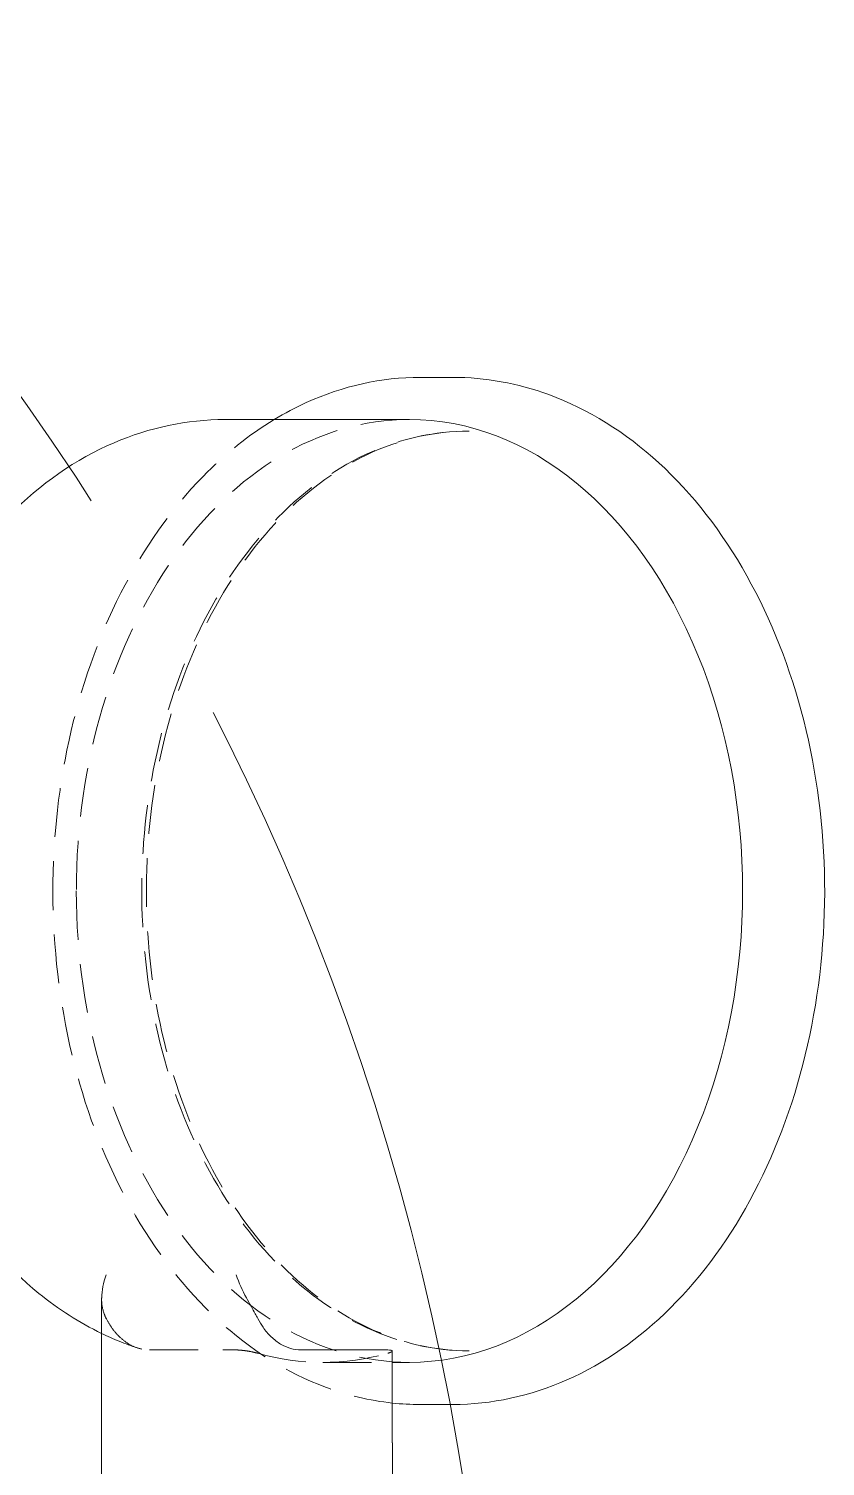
# Model space of a CAD drawing. Header units: millimetres. Extents: x -46397 to 283259, y -8690 to 23983.
# Drawn here: x -39768.6 to -39687.1, y 5866.1 to 6013.1 of the extents above; entities that cross this region are included whole.
import ezdxf

# ---------------------------------------------------------------- set-up
doc = ezdxf.new("R2010")
doc.units = ezdxf.units.MM
doc.linetypes.add('CENTER', pattern=[2, 1.25, -0.25, 0.25, -0.25])
doc.linetypes.add('HIDDENX2', pattern=[0.75, 0.5, -0.25])
doc.layers.add('DUONGTAM', color=1, linetype='CENTER', lineweight=0)

msp = doc.modelspace()

# ---------------------------------------------------------------- linework, layer by layer
at = {"color": 2, "linetype": 'Continuous', "lineweight": 0, "ltscale": 10, "extrusion": (6.89019e-16, 1, 0)}
for p, q in [((-39725.24, 5977.48, -1.5), (-39728.57, 5977.48, -1.5)), ((-39748.53, 5973.17, -1.5), (-39729.68, 5973.17, -1.5)), ((-39761.19, 5883.24, -1.5), (-39761.19, 5868.5, -1.5)), ((-39731.9, 5878, -1.5), (-39740.77, 5878, -1.5)), ((-39731.44, 5868.5, -1.5), (-39731.44, 5877.9, -1.5)), ((-39731.44, 5876.73, -1.5), (-39729.68, 5876.73, -1.5)), ((-39725.24, 5872.42, -1.5), (-39728.57, 5872.42, -1.5)), ((-39761.21, 5868.5, -1.5), (-39761.21, 5865.14, -1.5)), ((-39731.41, 5868.5, -1.5), (-39731.41, 5865.14, -1.5))]:
    msp.add_line(p, q, dxfattribs=at)
at = {"color": 1, "linetype": 'HIDDENX2', "lineweight": 0, "ltscale": 10, "extrusion": (6.89019e-16, 1, 0)}
for p, q in [((-39756.29, 5878, -1.5), (-39747.42, 5878, -1.5)), ((-39738.55, 5876.73, -1.5), (-39731.44, 5876.73, -1.5))]:
    msp.add_line(p, q, dxfattribs=at)
at = {"color": 1, "linetype": 'HIDDENX2', "lineweight": 0, "ltscale": 10}
for centre, major_axis, start_param, end_param in [((-39729.68, 5924.95, -1.5), (0, 48.22), 0, 1.570796), ((-39729.68, 5924.95, -1.5), (0, -48.22), -1.570796, 0), ((-39738.55, 5924.95, -1.5), (0, -48.22), -0.196382, 0.196382)]:
    msp.add_ellipse(centre, major_axis=major_axis, ratio=0.707107, start_param=start_param, end_param=end_param, dxfattribs=at)
at = {"color": 2, "linetype": 'Continuous', "lineweight": 0, "ltscale": 10}
msp.add_ellipse((-39729.68, 5924.95, -1.5), major_axis=(0, -48.22), ratio=0.707107, start_param=0, end_param=3.141593, dxfattribs=at)
for points, knots in [([(-39728.57, 5977.48, -1.5), (-39732.53, 5977.48, -1.5), (-39736.5, 5976.6, -1.5), (-39741.35, 5974.39, -1.5), (-39742.45, 5973.82, -1.5), (-39743.52, 5973.17, -1.5)], [0.1860741, 0.1860741, 0.1860741, 0.1860741, 0.4969371, 0.4969371, 0.5892806, 0.5892806, 0.5892806, 0.5892806]), ([(-39725.24, 5872.42, -1.5), (-39721.28, 5872.42, -1.5), (-39717.31, 5873.28, -1.5), (-39709.74, 5876.62, -1.5), (-39706.15, 5879.14, -1.5), (-39699.63, 5885.61, -1.5), (-39696.74, 5889.62, -1.5), (-39691.99, 5898.72, -1.5), (-39690.14, 5903.82, -1.5), (-39687.71, 5914.55, -1.5), (-39687.12, 5920.19, -1.5), (-39687.25, 5931.44, -1.5), (-39687.97, 5937.05, -1.5), (-39690.67, 5947.69, -1.5), (-39692.64, 5952.71, -1.5), (-39697.66, 5961.66, -1.5), (-39700.7, 5965.58, -1.5), (-39707.57, 5971.86, -1.5), (-39711.38, 5974.24, -1.5), (-39718.6, 5976.88, -1.5), (-39721.92, 5977.48, -1.5), (-39725.24, 5977.48, -1.5)], [3.327667, 3.327667, 3.327667, 3.327667, 3.630176, 3.630176, 3.940274, 3.940274, 4.261843, 4.261843, 4.588222, 4.588222, 4.915246, 4.915246, 5.242193, 5.242193, 5.569218, 5.569218, 5.895373, 5.895373, 6.215845, 6.215845, 6.469259, 6.469259, 6.469259, 6.469259]), ([(-39761.19, 5879.69, -1.5), (-39763.46, 5880.79, -1.5), (-39765.61, 5882.17, -1.5), (-39770.94, 5886.48, -1.5), (-39773.85, 5889.81, -1.5), (-39778.83, 5897.58, -1.5), (-39780.86, 5902.08, -1.5), (-39783.76, 5911.71, -1.5), (-39784.62, 5916.85, -1.5), (-39785.09, 5927.24, -1.5), (-39784.69, 5932.48, -1.5), (-39782.67, 5942.56, -1.5), (-39781.04, 5947.4, -1.5), (-39776.64, 5956.18, -1.5), (-39773.88, 5960.13, -1.5), (-39767.47, 5966.57, -1.5), (-39763.85, 5969.11, -1.5), (-39756.31, 5972.34, -1.5), (-39752.44, 5973.17, -1.5), (-39748.55, 5973.17, -1.5), (-39748.54, 5973.17, -1.5), (-39748.53, 5973.17, -1.5)], [3.285133, 3.285133, 3.285133, 3.285133, 3.474467, 3.474467, 3.789096, 3.789096, 4.123338, 4.123338, 4.462952, 4.462952, 4.802815, 4.802815, 5.142691, 5.142691, 5.480125, 5.480125, 5.802741, 5.802741, 6.096345, 6.096345, 6.097111, 6.097111, 6.097111, 6.097111]), ([(-39760.73, 5885.69, -1.5), (-39760.73, 5885.68, -1.5), (-39760.73, 5885.68, -1.5), (-39761.01, 5884.86, -1.5), (-39761.17, 5884.08, -1.5), (-39761.18, 5883.3, -1.5), (-39761.19, 5883.27, -1.5), (-39761.19, 5883.24, -1.5)], [1.3586756, 1.3586756, 1.3586756, 1.3586756, 1.3599094, 1.3599094, 1.5676488, 1.5676488, 1.5771224, 1.5771224, 1.5771224, 1.5771224]), ([(-39747.42, 5885.69, -1.5), (-39747.42, 5885.68, -1.5), (-39747.42, 5885.68, -1.5), (-39747.14, 5884.86, -1.5), (-39746.76, 5884.08, -1.5), (-39746.05, 5882.74, -1.5), (-39745.73, 5882.19, -1.5), (-39745.37, 5881.54, -1.5), (-39745.28, 5881.38, -1.5), (-39745.2, 5881.23, -1.5)], [-0.0010241, -0.0010241, -0.0010241, -0.0010241, 0, 0, 0.1724436, 0.1724436, 0.3120501, 0.3120501, 0.359861, 0.359861, 0.359861, 0.359861]), ([(-39745.2, 5881.23, -1.5), (-39745.03, 5880.9, -1.5), (-39744.85, 5880.59, -1.5), (-39744.42, 5879.98, -1.5), (-39744.14, 5879.63, -1.5), (-39743.52, 5879.04, -1.5), (-39743.18, 5878.79, -1.5), (-39742.55, 5878.41, -1.5), (-39742.2, 5878.26, -1.5), (-39741.48, 5878.05, -1.5), (-39741.11, 5878, -1.5), (-39740.77, 5878, -1.5)], [2.581263, 2.581263, 2.581263, 2.581263, 2.6529395, 2.6529395, 2.7458773, 2.7458773, 2.8388152, 2.8388152, 2.9304913, 2.9304913, 3.0221674, 3.0221674, 3.0221674, 3.0221674]), ([(-39731.9, 5878, -1.5), (-39731.76, 5878, -1.5), (-39731.64, 5877.99, -1.5), (-39731.48, 5877.95, -1.5), (-39731.44, 5877.93, -1.5), (-39731.44, 5877.9, -1.5), (-39731.44, 5877.9, -1.5), (-39731.44, 5877.9, -1.5)], [0.22859702, 0.22859702, 0.22859702, 0.22859702, 0.2662415, 0.2662415, 0.30388597, 0.30388597, 0.30433727, 0.30433727, 0.30433727, 0.30433727])]:
    msp.add_open_spline(points, degree=3, knots=knots, dxfattribs=at)
at = {"color": 1, "linetype": 'HIDDENX2', "lineweight": 0, "ltscale": 10}
for points, knots in [([(-39743.52, 5973.17, -1.5), (-39746.1, 5971.61, -1.5), (-39748.55, 5969.65, -1.5), (-39754.06, 5964.02, -1.5), (-39756.9, 5959.98, -1.5), (-39761.55, 5950.84, -1.5), (-39763.35, 5945.74, -1.5), (-39765.7, 5935, -1.5), (-39766.26, 5929.37, -1.5), (-39766.07, 5918.14, -1.5), (-39765.34, 5912.55, -1.5), (-39762.63, 5901.97, -1.5), (-39760.67, 5896.98, -1.5), (-39755.7, 5888.11, -1.5), (-39752.7, 5884.23, -1.5), (-39745.96, 5878.01, -1.5), (-39742.22, 5875.66, -1.5), (-39736.05, 5873.37, -1.5), (-39733.76, 5872.82, -1.5), (-39731.44, 5872.57, -1.5)], [0.589281, 0.589281, 0.589281, 0.589281, 0.812119, 0.812119, 1.133184, 1.133184, 1.456417, 1.456417, 1.779889, 1.779889, 2.103314, 2.103314, 2.42679, 2.42679, 2.74989, 2.74989, 3.070296, 3.070296, 3.252634, 3.252634, 3.252634, 3.252634]), ([(-39723.58, 5877.91, -1.5), (-39727.13, 5877.91, -1.5), (-39730.68, 5878.71, -1.5), (-39737.42, 5881.82, -1.5), (-39740.62, 5884.13, -1.5), (-39746.35, 5890.07, -1.5), (-39748.88, 5893.71, -1.5), (-39753.01, 5901.91, -1.5), (-39754.6, 5906.48, -1.5), (-39756.67, 5916.09, -1.5), (-39757.16, 5921.14, -1.5), (-39756.97, 5931.18, -1.5), (-39756.3, 5936.18, -1.5), (-39753.88, 5945.64, -1.5), (-39752.13, 5950.09, -1.5), (-39747.7, 5958, -1.5), (-39745.03, 5961.46, -1.5), (-39739.04, 5967, -1.5), (-39735.72, 5969.09, -1.5), (-39729.42, 5971.46, -1.5), (-39726.5, 5971.99, -1.5), (-39723.58, 5971.99, -1.5)], [2.955519, 2.955519, 2.955519, 2.955519, 3.270316, 3.270316, 3.587668, 3.587668, 3.90833, 3.90833, 4.230144, 4.230144, 4.552072, 4.552072, 4.873973, 4.873973, 5.195905, 5.195905, 5.51764, 5.51764, 5.837909, 5.837909, 6.097111, 6.097111, 6.097111, 6.097111]), ([(-39723.58, 5971.99, -1.5), (-39727.13, 5971.99, -1.5), (-39730.68, 5971.17, -1.5), (-39737.4, 5967.96, -1.5), (-39740.58, 5965.59, -1.5), (-39746.23, 5959.54, -1.5), (-39748.71, 5955.88, -1.5), (-39752.72, 5947.64, -1.5), (-39754.27, 5943.07, -1.5), (-39756.26, 5933.46, -1.5), (-39756.71, 5928.42, -1.5), (-39756.48, 5918.4, -1.5), (-39755.8, 5913.42, -1.5), (-39753.36, 5904.01, -1.5), (-39751.62, 5899.59, -1.5), (-39747.24, 5891.76, -1.5), (-39744.61, 5888.35, -1.5), (-39738.74, 5882.87, -1.5), (-39735.5, 5880.81, -1.5), (-39729.34, 5878.45, -1.5), (-39726.46, 5877.91, -1.5), (-39723.58, 5877.91, -1.5)], [0.186074, 0.186074, 0.186074, 0.186074, 0.511543, 0.511543, 0.834058, 0.834058, 1.153233, 1.153233, 1.471402, 1.471402, 1.789501, 1.789501, 2.107629, 2.107629, 2.42572, 2.42572, 2.743974, 2.743974, 3.063602, 3.063602, 3.327667, 3.327667, 3.327667, 3.327667]), ([(-39761.19, 5883.24, -1.5), (-39761.19, 5882.68, -1.5), (-39761.1, 5882.17, -1.5), (-39760.87, 5881.54, -1.5), (-39760.8, 5881.38, -1.5), (-39760.73, 5881.23, -1.5)], [1.1423712, 1.1423712, 1.1423712, 1.1423712, 1.3010788, 1.3010788, 1.3586756, 1.3586756, 1.3586756, 1.3586756]), ([(-39760.73, 5881.23, -1.5), (-39760.56, 5880.9, -1.5), (-39760.37, 5880.59, -1.5), (-39759.95, 5879.98, -1.5), (-39759.66, 5879.63, -1.5), (-39759.04, 5879.04, -1.5), (-39758.71, 5878.79, -1.5), (-39758.08, 5878.41, -1.5), (-39757.72, 5878.26, -1.5), (-39757, 5878.05, -1.5), (-39756.63, 5878, -1.5), (-39756.29, 5878, -1.5)], [0, 0, 0, 0, 0.0716764, 0.0716764, 0.1646143, 0.1646143, 0.2575522, 0.2575522, 0.3492283, 0.3492283, 0.4409044, 0.4409044, 0.4409044, 0.4409044]), ([(-39745.2, 5877.66, -1.5), (-39745.34, 5877.7, -1.5), (-39745.52, 5877.74, -1.5), (-39745.91, 5877.83, -1.5), (-39746.12, 5877.87, -1.5), (-39746.51, 5877.93, -1.5), (-39746.72, 5877.95, -1.5), (-39747.11, 5877.99, -1.5), (-39747.28, 5878, -1.5), (-39747.42, 5878, -1.5)], [0.3043373, 0.3043373, 0.3043373, 0.3043373, 0.3428862, 0.3428862, 0.3814351, 0.3814351, 0.4190796, 0.4190796, 0.456724, 0.456724, 0.456724, 0.456724]), ([(-39731.44, 5877.9, -1.5), (-39731.44, 5877.86, -1.5), (-39731.48, 5877.83, -1.5), (-39731.64, 5877.74, -1.5), (-39731.76, 5877.7, -1.5), (-39731.9, 5877.66, -1.5)], [0.15195051, 0.15195051, 0.15195051, 0.15195051, 0.19004812, 0.19004812, 0.22859702, 0.22859702, 0.22859702, 0.22859702])]:
    msp.add_open_spline(points, degree=3, knots=knots, dxfattribs=at)
msp.add_open_spline([(-39757.53, 5878.2, -1.5), (-39758.77, 5878.62, -1.5), (-39760, 5879.12, -1.5), (-39761.19, 5879.69, -1.5)], degree=3, dxfattribs=at)
at = {"color": 2, "linetype": 'Continuous', "lineweight": 0, "ltscale": 10}
msp.add_open_spline([(-39731.44, 5872.57, -1.5), (-39730.48, 5872.47, -1.5), (-39729.53, 5872.42, -1.5), (-39728.57, 5872.42, -1.5)], degree=3, dxfattribs=at)
at = {"layer": 'DUONGTAM', "color": 5, "lineweight": 0, "ltscale": 100, "elevation": -1.5}
msp.add_lwpolyline([(-41033.05, 5772.97), (-41033.05, 4272.97), (-41033.05, 4223.14, 0.284296), (-40890.69, 3989.71, 0.238987), (-39863.41, 3989.71, 0.284296), (-39721.05, 4223.14), (-39721.05, 4272.97), (-39721.05, 5772.97), (-39721.05, 5822.8, 0.284296), (-39863.4, 6056.23, 0.238987), (-40890.69, 6056.23, 0.284296), (-41033.05, 5822.8)], format="xyb", close=True, dxfattribs=at)

doc.saveas('drawing.dxf')
